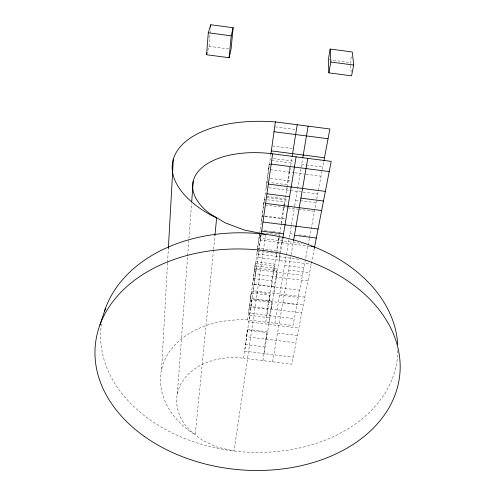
<?xml version="1.0" encoding="UTF-8"?>
<svg xmlns="http://www.w3.org/2000/svg" width="495" height="495" viewBox="0 0 495 495"><rect width="100%" height="100%" fill="white"/><g stroke="black" fill="none" stroke-linecap="round" stroke-linejoin="round"><path stroke-width="0.37" stroke-dasharray="2.48 1.86" d="M289.662 172.142L289.909 166.895M286.809 190.055L287.007 186.231M161.58 369.487L167.533 263.13M167.576 262.362L168.35 248.49M282.101 242.797L282.286 239.333M284.043 207.411L284.161 205.363M284.198 204.683L284.347 201.954L264.262 199.392L261.379 221.698M279.273 260.178L279.638 253.855M281.408 223.542L281.692 218.685L284.347 201.954M276.532 276.996L276.928 270.592L256.156 267.981L253.211 290.707L304.846 297.149M278.772 240.551L279.025 236.319M273.884 293.288L274.298 286.803L276.928 270.592M276.247 256.379L276.526 252.091M271.316 309.066L271.749 302.513L251.615 300.007L248.787 321.88L298.844 328.08M273.803 271.743L274.187 265.957L255.259 263.581L252.586 284.309L299.648 290.194M268.828 324.361L269.28 317.753L271.749 302.513M271.427 286.667L271.829 280.82L274.187 265.957M266.415 339.199L266.885 332.529L247.352 330.115L244.629 351.196L293.195 357.167M269.119 301.164L269.534 295.255L251.144 292.966L248.558 312.982L294.308 318.662M264.07 353.585L264.559 346.877L266.885 332.529M266.873 315.253L267.306 309.295L269.534 295.255M177.315 394.094L187.605 256.472M187.661 255.705L191.565 203.426M207.807 50.546L209.038 46.338L210.443 28.605M268.711 169.457L269.187 164.235L270.672 164.427M263.742 204.825L264.262 199.392M269.187 164.235L266.186 187.419L302.445 192.06M256.156 267.981L255.531 274.366L307.989 280.937M259.559 233.145L259.077 238.058L302.216 243.509M213.475 250.055L195.234 434.635L191.361 432.444A91.365 66.287 9.1 0 1 165.621 358.157A91.365 66.287 9.1 0 1 247.587 319.9L293.021 325.531L307.983 245.78M213.549 249.288L214.917 235.441M251.615 300.007L250.965 306.535L301.795 312.859M255.259 263.581L254.684 269.348L302.439 275.338M259.522 233.201L256.849 253.935L300.836 259.473M247.352 330.115L246.677 336.761L295.979 342.843M251.144 292.966L250.544 298.85L296.938 304.629M247.587 319.9L259.609 234.284M259.702 233.634L270.709 155.22M258.749 249.684L260.989 233.85L260.401 240.056L310.86 246.43M265.586 235.144L234.048 450.988L217.175 447.146L202.034 440.043L189.795 430.31A62.314 46.598 8.2 0 1 184.097 378.978A62.314 46.598 8.2 0 1 243.627 358.256L261.137 234.84M278.635 237.909L276.612 250.662L257.412 248.243M278.759 237.161L279.112 234.915L264.126 233.015M289.792 167.638L287.088 184.697L269.707 182.476M265.772 322.152L276.73 253.366M276.847 252.611L279.712 234.618M279.83 233.875L281.247 224.978M281.482 223.505L287.168 187.815M287.286 187.073L292.038 157.237M279.762 253.1L281.952 239.568M262.925 360.626L282.583 239.803M274.861 323.278L289.228 238.089M289.352 237.383L294.568 206.446M294.673 205.84L302.618 158.716M272.566 361.808L290.98 255.482M291.11 254.727L293.325 241.919M308.113 245.093L309.394 238.262M309.536 237.501L323.823 161.333M351.19 72.146L350.206 62.525L351.524 55.749M314.306 248.397L291.84 364.171L243.627 358.256M252.079 298.683L272.59 301.238M282.837 302.513L303.305 305.062M249.171 307.042L267.306 309.295M249.455 315.29L269.28 317.753M247.723 329.379L267.609 331.836M277.547 333.067L297.396 335.517M245.316 344.501L264.559 346.877M277.379 253.57L258.532 251.194L257.926 257.493L311.237 264.2M255.76 261.7L275.016 264.12M284.637 265.326L303.862 267.746M256.719 265.994L277.893 268.655M288.467 269.985L309.598 272.634M253.174 278.481L271.829 280.82M253.848 284.248L274.298 286.803M251.553 291.635L270.264 293.968M279.607 295.131L298.287 297.464M303.206 192.153L317.691 194.009M266.471 196.385L285.417 198.804M295.639 200.11L299.419 200.593M300.174 200.685L316.058 202.715M266.916 197.493L287.564 200.129M265.246 205.017L286.945 207.782M287.669 207.875L297.94 209.181M298.689 209.28L314.455 211.285M265.029 216.117L285.337 218.697M261.911 216.167L264.194 216.457M264.955 216.556L281.692 218.685M264.033 230.422L267.083 230.812M270.14 231.196L271.662 231.394M272.429 231.487L277.008 232.068M277.769 232.161L280.059 232.452M289.971 233.708L293.776 234.191M299.11 234.865L305.966 235.731M272.528 145.901L292.83 148.525M273.209 158.567L294.636 161.327M271.514 160.448L291.122 162.973M301.672 164.328L305.434 164.816M306.188 164.909L322.752 167.044M270.208 169.649L294.148 172.724M294.896 172.817L305.353 174.16M306.102 174.259L321.038 176.177M270.375 178.417L291.431 181.114M266.687 182.086L268.952 182.377M275.208 126.868L295.076 129.442M329.064 59.734L350.206 62.525M209.038 46.338L230.293 49.141M397.844 350.472A148.946 109.395 5.5 0 1 239.592 451.576A148.946 109.395 5.5 0 1 101.636 323.161"/><path stroke-width="0.74" d="M168.35 248.49L173.355 159.087M191.683 201.886L193.236 181.127M208.29 32.788L206.582 54.747L229.117 57.711L231.054 49.24L233.139 27.714L210.746 24.75L208.29 32.788L231.221 35.819L233.139 27.714M210.567 27.064L210.746 24.75M229.117 57.711L231.221 35.819M214.917 235.441L216.668 217.751L211.773 215.603A112.093 56.727 8.7 0 1 177.581 150.294A112.093 56.727 8.7 0 1 275.387 121.912L329.893 128.985L323.909 160.856M270.815 154.502L275.387 121.912M261.23 234.222L272.64 153.827L331.192 161.376L314.3 248.403M292.137 156.606L297.21 124.746M282.701 239.085L296.084 156.847M302.742 157.973L308.113 126.157M293.448 241.201L307.791 158.357M330.165 49.067L328.309 59.635L328.878 72.864L351.568 75.846L353.702 65.043L352.254 51.987L330.165 49.067L330.808 62.023L328.878 72.864M206.786 54.048L207.195 52.643M99.866 325.11L105.546 308.206M266.966 193.811L289.6 196.707M300.904 198.149L323.495 201.032M265.605 203.383L321.651 210.524M262.956 222.026L318.062 229.018M261.669 231.115L283.548 233.888M294.476 235.267L316.317 238.033M310.86 246.43L314.591 246.9M274.007 131.732L328.061 138.736M271.316 150.901L324.491 157.763M271.18 164.093L329.212 171.555M268.346 184.078L325.37 191.379M330.808 62.023L353.702 65.043M265.697 234.383L244.487 230.07L225.324 222.929L209.756 213.623A76.935 40.38 8.2 0 1 200.834 168.684A76.935 40.38 8.2 0 1 272.64 153.827M104.538 311.145A148.946 109.395 5.5 0 1 263.08 234.067A148.946 109.395 5.5 0 1 397.714 344.359M144.187 436.293A152.949 110.305 5.5 0 0 396.47 390.796A152.949 110.305 5.5 0 0 202.034 252.122A152.949 110.305 5.5 0 0 144.187 436.293"/></g></svg>
